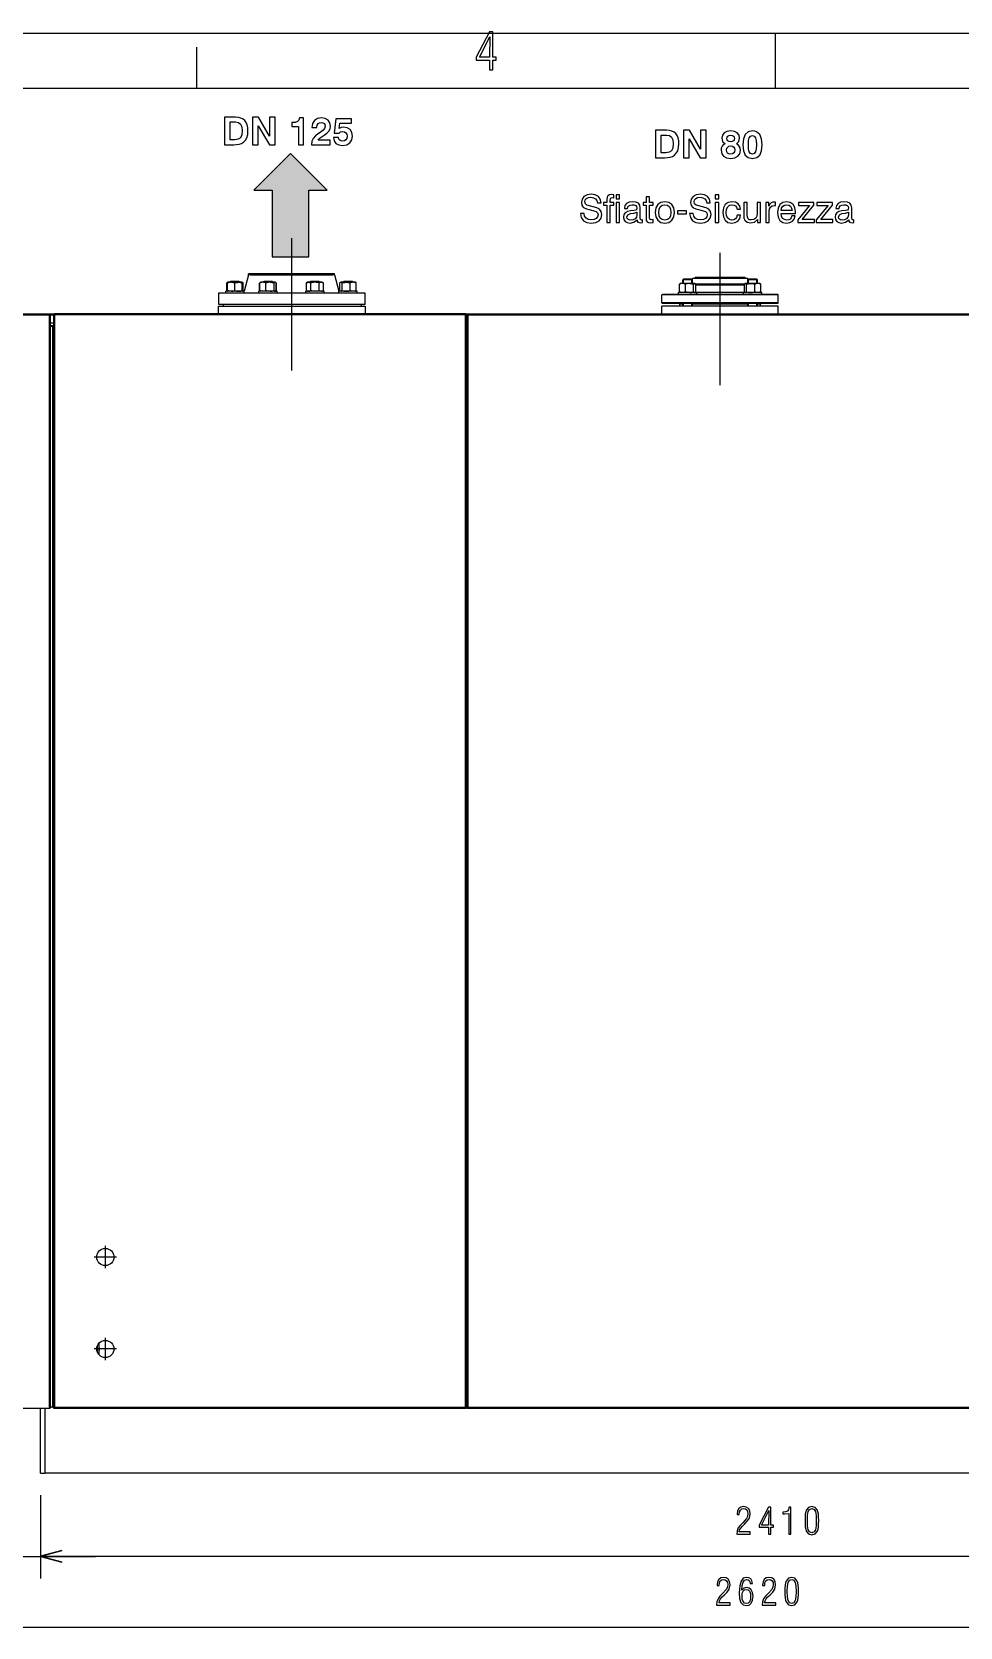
# Model space of a CAD drawing. Extents: x 0 to 420, y 0 to 297.
# Drawn here: x 142.5 to 226.7, y 152.5 to 297.1 of the extents above; entities that cross this region are included whole.
import ezdxf

# ---------------------------------------------------------------- set-up
doc = ezdxf.new("R2010")
doc.units = 0
doc.linetypes.add('DASHDOT', pattern=[18.5, 12, -3, 0.5, -3])
doc.layers.get('0').update_dxf_attribs({"linetype": 'CONTINUOUS'})

msp = doc.modelspace()

# ---------------------------------------------------------------- linework, layer by layer
at = {"color": 7}
for p, q in [((0, 297), (420, 297)), ((210, 292), (210, 297)), ((157.5, 292), (157.5, 295.75)), ((415, 292), (5, 292)), ((166.000824, 286.088745), (162.672043, 282.759949)), ((169.32959, 282.759949), (166.000824, 286.088745)), ((162.672043, 282.759949), (164.336426, 282.759979)), ((164.336426, 282.759979), (164.336426, 276.726013)), ((167.665192, 282.759979), (169.32959, 282.759949)), ((167.665192, 276.726013), (167.665192, 282.759979)), ((164.336426, 276.726013), (167.665192, 276.726013)), ((162.195511, 275.097504), (161.785065, 273.597504)), ((167.948837, 275.180817), (162.195511, 275.180817)), ((162.195511, 275.097504), (162.195511, 275.180817)), ((167.948837, 275.097504), (162.195511, 275.097504)), ((167.88092, 275.072784), (162.337158, 275.072784)), ((169.831665, 275.072784), (167.88092, 275.072784)), ((169.973297, 275.180817), (167.948837, 275.180817)), ((169.973297, 275.097504), (167.948837, 275.097504)), ((169.973297, 275.097504), (169.973297, 275.180817)), ((169.973297, 275.097504), (170.383728, 273.597504)), ((172.781036, 273.43457), (159.447708, 273.43457)), ((159.447708, 273.43457), (159.447708, 272.42804)), ((160.951736, 273.597504), (160.118408, 273.597504)), ((160.118408, 273.430817), (160.118408, 273.597504)), ((160.951736, 273.430817), (160.118408, 273.430817)), ((160.20816, 273.65799), (160.20816, 274.359222)), ((160.286743, 274.419708), (160.261536, 274.405151)), ((160.285065, 273.59845), (160.261536, 273.612061)), ((160.286743, 274.419708), (160.285065, 274.418762)), ((160.285065, 274.359222), (160.285065, 274.418762)), ((160.285065, 273.65799), (160.285065, 274.359222)), ((160.285065, 273.59845), (160.285065, 273.65799)), ((160.286743, 273.597504), (160.285065, 273.59845)), ((160.632919, 274.419708), (160.286743, 274.419708)), ((160.632919, 273.597504), (160.286743, 273.597504)), ((160.562851, 274.486389), (160.507294, 274.430817)), ((160.507294, 274.430817), (160.562851, 274.486389)), ((160.507294, 274.419708), (160.507294, 274.430817)), ((161.396179, 274.430817), (160.507294, 274.430817)), ((161.340637, 274.486389), (160.562851, 274.486389)), ((160.567444, 274.419708), (160.567444, 274.430817)), ((161.616745, 274.419708), (160.632919, 274.419708)), ((161.616745, 273.597504), (160.632919, 273.597504)), ((160.951736, 273.65799), (160.951736, 274.359222)), ((161.785065, 273.597504), (160.951736, 273.597504)), ((161.336044, 274.419708), (161.336044, 274.430817)), ((161.340637, 274.486389), (161.396179, 274.430817)), ((161.396179, 274.430817), (161.340637, 274.486389)), ((161.396179, 274.419708), (161.396179, 274.430817)), ((161.396179, 274.419708), (161.396179, 274.430817)), ((161.616745, 274.419708), (161.641953, 274.405151)), ((161.616745, 274.419708), (161.618408, 274.418762)), ((161.616745, 273.597504), (161.618408, 273.59845)), ((161.618408, 274.359222), (161.618408, 274.418762)), ((161.618408, 273.65799), (161.618408, 274.359222)), ((161.618408, 273.59845), (161.618408, 273.65799)), ((161.618408, 273.59845), (161.641953, 273.612061)), ((161.695313, 273.65799), (161.695313, 274.359222)), ((161.785065, 273.430817), (161.785065, 273.597504)), ((161.785065, 273.430817), (161.785065, 273.597504)), ((164.547638, 273.597504), (163.125061, 273.597504)), ((163.125061, 273.430817), (163.125061, 273.597504)), ((163.188583, 273.65799), (163.188583, 274.347504)), ((163.268188, 273.61203), (163.188583, 273.65799)), ((163.214813, 273.65799), (163.214813, 274.359222)), ((163.293381, 274.419708), (163.268188, 274.405182)), ((163.293381, 273.597504), (163.268188, 273.61203)), ((164.145599, 274.419708), (163.293381, 274.419708)), ((164.145599, 273.597504), (163.293381, 273.597504)), ((163.569489, 274.486389), (163.513947, 274.430817)), ((163.644104, 274.430817), (163.513947, 274.430817)), ((163.513947, 274.419708), (163.513947, 274.430817)), ((163.683395, 274.486389), (163.569489, 274.486389)), ((163.574081, 274.419708), (163.574081, 274.430817)), ((164.402832, 274.430817), (163.644104, 274.430817)), ((164.347275, 274.486389), (163.683395, 274.486389)), ((163.759155, 273.65799), (163.759155, 274.359222)), ((164.623383, 274.419708), (164.145599, 274.419708)), ((164.623383, 273.597504), (164.145599, 273.597504)), ((164.342682, 274.419708), (164.342682, 274.430817)), ((164.347275, 274.486389), (164.402832, 274.430817)), ((164.402832, 274.419708), (164.402832, 274.430817)), ((164.502716, 273.65799), (164.502716, 274.359222)), ((164.791718, 273.597504), (164.547638, 273.597504)), ((164.623383, 274.419708), (164.64856, 274.405182)), ((164.623383, 273.597504), (164.64856, 273.61203)), ((164.648834, 273.612183), (164.72818, 273.65799)), ((164.701965, 273.65799), (164.701965, 274.359222)), ((164.72818, 273.65799), (164.72818, 274.347504)), ((164.791718, 273.430817), (164.791718, 273.597504)), ((164.791718, 273.430817), (164.791718, 273.597504)), ((167.377075, 273.430817), (167.377075, 273.597504)), ((169.043762, 273.597504), (167.377075, 273.597504)), ((167.54541, 274.419708), (167.440613, 274.359222)), ((167.440613, 273.65799), (167.440613, 274.359222)), ((167.54541, 273.597504), (167.440613, 273.65799)), ((168.794006, 274.419708), (167.54541, 274.419708)), ((167.821533, 274.486389), (167.765976, 274.430817)), ((168.210419, 274.430817), (167.765976, 274.430817)), ((167.765976, 274.419708), (167.765976, 274.430817)), ((168.210419, 274.486389), (167.821533, 274.486389)), ((167.825516, 273.65799), (167.825516, 274.359222)), ((167.826111, 274.419708), (167.826111, 274.430817)), ((168.599304, 274.486389), (168.210419, 274.486389)), ((168.654861, 274.430817), (168.210419, 274.430817)), ((168.594727, 274.419708), (168.594727, 274.430817)), ((168.595322, 273.65799), (168.595322, 274.359222)), ((168.599304, 274.486389), (168.654861, 274.430817)), ((168.654861, 274.419708), (168.654861, 274.430817)), ((168.875427, 274.419708), (168.794006, 274.419708)), ((168.875427, 274.419708), (168.980225, 274.359222)), ((168.875427, 273.597504), (168.980225, 273.65799)), ((168.980225, 273.65799), (168.980225, 274.359222)), ((169.043762, 273.430817), (169.043762, 273.597504)), ((169.043762, 273.430817), (169.043762, 273.597504)), ((170.627808, 273.597504), (170.383728, 273.597504)), ((170.383728, 273.430817), (170.383728, 273.597504)), ((170.473495, 273.65799), (170.473495, 274.359222)), ((170.552063, 274.419708), (170.526855, 274.405151)), ((170.552063, 273.597504), (170.526855, 273.612061)), ((170.552063, 274.419708), (170.5504, 274.418762)), ((170.578964, 274.419708), (170.552063, 274.419708)), ((170.578964, 273.597504), (170.552063, 273.597504)), ((171.88208, 274.419708), (170.578964, 274.419708)), ((171.88208, 273.597504), (170.578964, 273.597504)), ((172.0504, 273.597504), (170.627808, 273.597504)), ((170.672729, 273.65799), (170.672729, 274.359222)), ((170.772614, 274.430817), (170.828186, 274.486389)), ((170.828186, 274.486389), (170.772614, 274.430817)), ((171.531342, 274.430817), (170.772614, 274.430817)), ((170.772614, 274.419708), (170.772614, 274.430817)), ((171.49205, 274.486389), (170.828186, 274.486389)), ((170.832764, 274.419708), (170.832764, 274.430817)), ((171.416306, 273.65799), (171.416306, 274.359222)), ((171.605957, 274.486389), (171.49205, 274.486389)), ((171.661499, 274.430817), (171.531342, 274.430817)), ((171.601379, 274.419708), (171.601379, 274.430817)), ((171.661499, 274.430817), (171.605957, 274.486389)), ((171.605957, 274.486389), (171.661499, 274.430817)), ((171.661499, 274.419708), (171.661499, 274.430817)), ((171.661499, 274.419708), (171.661499, 274.430817)), ((171.88208, 274.419708), (171.907288, 274.405151)), ((171.88208, 274.419708), (171.883728, 274.418762)), ((171.88208, 273.597504), (171.907288, 273.612061)), ((171.960632, 273.65799), (171.960632, 274.359222)), ((172.0504, 273.430817), (172.0504, 273.597504)), ((172.0504, 273.430817), (172.0504, 273.597504)), ((172.781036, 272.42804), (172.781036, 273.43457)), ((202.616272, 273.486389), (201.19368, 273.486389)), ((201.19368, 273.319733), (201.19368, 273.486389)), ((201.283447, 273.546875), (201.283447, 274.248108)), ((201.362015, 274.308594), (201.336792, 274.294067)), ((201.336792, 274.294067), (201.338882, 274.295227)), ((201.362015, 274.308594), (201.336823, 274.294067)), ((201.362015, 273.486389), (201.336823, 273.500916)), ((202.214233, 274.308594), (201.362015, 274.308594)), ((202.214233, 273.486389), (201.362015, 273.486389)), ((201.582565, 274.653046), (201.638123, 274.708618)), ((201.638123, 274.708618), (201.582565, 274.653046)), ((202.027008, 274.653046), (201.582565, 274.653046)), ((201.582565, 274.308594), (201.582565, 274.653046)), ((202.027008, 274.708618), (201.638123, 274.708618)), ((201.6427, 274.308594), (201.6427, 274.653046)), ((201.827774, 273.546875), (201.827774, 274.248108)), ((202.415909, 274.708618), (202.027008, 274.708618)), ((202.471466, 274.653046), (202.027008, 274.653046)), ((202.692017, 274.308594), (202.214233, 274.308594)), ((202.692017, 273.486389), (202.214233, 273.486389)), ((202.411316, 274.308594), (202.411316, 274.653046)), ((202.471466, 274.653046), (202.415909, 274.708618)), ((202.415909, 274.708618), (202.471466, 274.653046)), ((202.471466, 274.308594), (202.471466, 274.653046)), ((202.471466, 274.308594), (202.471466, 274.653046)), ((206.17186, 274.76416), (202.473297, 274.76416)), ((202.473297, 274.308594), (202.473297, 274.76416)), ((202.571335, 273.546875), (202.571335, 274.248108)), ((202.860352, 273.486389), (202.616272, 273.486389)), ((202.692017, 274.308594), (202.717194, 274.294067)), ((202.692017, 273.486389), (202.717194, 273.500916)), ((206.065308, 274.847504), (202.695511, 274.847504)), ((202.695511, 274.76416), (202.695511, 274.847504)), ((206.065308, 274.76416), (202.695511, 274.76416)), ((206.295074, 273.502502), (202.719772, 273.502502)), ((206.17186, 274.257599), (202.761749, 274.257599)), ((202.770584, 273.546875), (202.770584, 274.248108)), ((206.179886, 274.162567), (202.770584, 274.162567)), ((202.860352, 273.319733), (202.860352, 273.486389)), ((207.251068, 274.847504), (206.065308, 274.847504)), ((207.251068, 274.76416), (206.065308, 274.76416)), ((207.473297, 274.76416), (206.17186, 274.76416)), ((207.184845, 274.257599), (206.17186, 274.257599)), ((207.175995, 274.162567), (206.179886, 274.162567)), ((207.226685, 273.502502), (206.295074, 273.502502)), ((207.330307, 273.486389), (207.086243, 273.486389)), ((207.086243, 273.319733), (207.086243, 273.486389)), ((207.175995, 273.546875), (207.175995, 274.248108)), ((207.193802, 274.76416), (207.194016, 274.76416)), ((207.254562, 274.308594), (207.229355, 274.294067)), ((207.254562, 273.486389), (207.229355, 273.500946)), ((207.251068, 274.76416), (207.251068, 274.847504)), ((207.281464, 274.308594), (207.254562, 274.308594)), ((207.281464, 273.486389), (207.254562, 273.486389)), ((208.584579, 274.308594), (207.281464, 274.308594)), ((208.584579, 273.486389), (207.281464, 273.486389)), ((208.752899, 273.486389), (207.330307, 273.486389)), ((207.375244, 273.546875), (207.375244, 274.248108)), ((207.473297, 274.308594), (207.473297, 274.76416)), ((207.530685, 274.708618), (207.475128, 274.653046)), ((207.475128, 274.653046), (207.530685, 274.708618)), ((207.475128, 274.308594), (207.475128, 274.653046)), ((208.364014, 274.653046), (207.475128, 274.653046)), ((208.308456, 274.708618), (207.530685, 274.708618)), ((207.535263, 274.308594), (207.535263, 274.653046)), ((208.118805, 273.546875), (208.118805, 274.248108)), ((208.303879, 274.308594), (208.303879, 274.653046)), ((208.308456, 274.708618), (208.364014, 274.653046)), ((208.364014, 274.653046), (208.308456, 274.708618)), ((208.364014, 274.308594), (208.364014, 274.653046)), ((208.364014, 274.308594), (208.364014, 274.653046)), ((208.584579, 274.308594), (208.609756, 274.294067)), ((208.584579, 274.308594), (208.609787, 274.294067)), ((208.584579, 273.486389), (208.609787, 273.500946)), ((208.604477, 274.296967), (208.609756, 274.294067)), ((208.663147, 273.546875), (208.663147, 274.248108)), ((208.752899, 273.319733), (208.752899, 273.486389)), ((208.752899, 273.319733), (208.752899, 273.486389)), ((159.417725, 272.26416), (159.417725, 271.541931)), ((159.447708, 272.42804), (172.781036, 272.42804)), ((159.447708, 272.26416), (172.781036, 272.26416)), ((159.891998, 272.42804), (159.891998, 272.26416)), ((172.416199, 272.42804), (172.416199, 272.26416)), ((172.781036, 272.26416), (172.781036, 271.541931)), ((199.751068, 273.319733), (199.695511, 273.26416)), ((207.503586, 273.26416), (199.695511, 273.26416)), ((199.695511, 272.541931), (199.695511, 273.26416)), ((207.503586, 272.541931), (199.695511, 272.541931)), ((199.751068, 272.486389), (199.695511, 272.541931)), ((210.251068, 272.26416), (199.695511, 272.26416)), ((199.695511, 271.541931), (199.695511, 272.26416)), ((207.476959, 273.319733), (199.751068, 273.319733)), ((207.476959, 272.486389), (199.751068, 272.486389)), ((202.616272, 273.319733), (201.19368, 273.319733)), ((201.306625, 272.26416), (201.306625, 272.430817)), ((201.582565, 272.430817), (201.306625, 272.430817)), ((201.582565, 272.430817), (201.306625, 272.430817)), ((201.582565, 272.26416), (201.306625, 272.26416)), ((201.582565, 272.26416), (201.582565, 272.486389)), ((201.6427, 272.26416), (201.6427, 272.486389)), ((202.411316, 272.26416), (202.411316, 272.486389)), ((202.471466, 272.26416), (202.471466, 272.486389)), ((207.475128, 272.430817), (202.471466, 272.430817)), ((206.731186, 272.430817), (202.471466, 272.430817)), ((207.475128, 272.26416), (202.471466, 272.26416)), ((202.860352, 273.319733), (202.616272, 273.319733)), ((207.475128, 272.430817), (206.731186, 272.430817)), ((207.330307, 273.319733), (207.086243, 273.319733)), ((208.752899, 273.319733), (207.330307, 273.319733)), ((207.475128, 272.26416), (207.475128, 272.486389)), ((210.195511, 273.319733), (207.476959, 273.319733)), ((210.195511, 272.486389), (207.476959, 272.486389)), ((210.251068, 273.26416), (207.503586, 273.26416)), ((210.251068, 272.541931), (207.503586, 272.541931)), ((207.535263, 272.26416), (207.535263, 272.486389)), ((208.303879, 272.26416), (208.303879, 272.486389)), ((208.364014, 272.26416), (208.364014, 272.486389)), ((208.639954, 272.430817), (208.364014, 272.430817)), ((208.639954, 272.430817), (208.364014, 272.430817)), ((208.639954, 272.26416), (208.364014, 272.26416)), ((208.639954, 272.26416), (208.639954, 272.430817)), ((210.195511, 273.319733), (210.251068, 273.26416)), ((210.195511, 272.486389), (210.251068, 272.541931)), ((210.251068, 272.541931), (210.251068, 273.26416)), ((210.251068, 271.541931), (210.251068, 272.26416)), ((135.751068, 271.541931), (144.117737, 271.541931)), ((135.795517, 271.453064), (144.117737, 271.453064)), ((144.117737, 271.541931), (144.573303, 271.541931)), ((144.117737, 271.453064), (144.117737, 271.541931)), ((144.16217, 271.453064), (144.117737, 271.453064)), ((144.117737, 172.397491), (144.117737, 271.453064)), ((144.16217, 271.453064), (144.153763, 271.479065)), ((144.16217, 271.449341), (144.16217, 271.453064)), ((144.16217, 271.453064), (144.206619, 271.453064)), ((144.206619, 271.453064), (144.484406, 271.453064)), ((144.206619, 270.76416), (144.206619, 271.453064)), ((144.206619, 172.353058), (144.206619, 271.441956)), ((144.206619, 270.753052), (144.484406, 270.753052)), ((144.306625, 270.708618), (144.306625, 270.753052)), ((144.484406, 270.708618), (144.306625, 270.708618)), ((144.484406, 271.453064), (144.573303, 271.453064)), ((144.484406, 271.453064), (144.484406, 172.397491)), ((144.528839, 271.453064), (144.484406, 271.453064)), ((144.528839, 271.453064), (144.537262, 271.479095)), ((144.573303, 271.453064), (144.528839, 271.453064)), ((144.572998, 271.541931), (144.573303, 271.541931)), ((181.884399, 271.541931), (144.573303, 271.541931)), ((144.573303, 271.453064), (144.573303, 271.541931)), ((144.573303, 271.453064), (144.573303, 172.397491)), ((181.884399, 271.453064), (144.573303, 271.453064)), ((144.773285, 271.541931), (144.77359, 271.541931)), ((144.773285, 271.541931), (144.773926, 271.541931)), ((153.56218, 271.541931), (153.562836, 271.541931)), ((153.794266, 271.541931), (153.795517, 271.541931)), ((153.7948, 271.541931), (153.795517, 271.541931)), ((153.7948, 271.541931), (153.795517, 271.541931)), ((153.794861, 271.541931), (153.795517, 271.541931)), ((153.79541, 271.541931), (153.795517, 271.541931)), ((181.884399, 271.541931), (182.117737, 271.541931)), ((181.884399, 271.453064), (181.884399, 271.541931)), ((181.884399, 271.453064), (181.973297, 271.453064)), ((181.884399, 172.397491), (181.884399, 271.453064)), ((181.928833, 271.453064), (181.884399, 271.453064)), ((181.928833, 271.453064), (181.920471, 271.479004)), ((181.928833, 271.453064), (181.973297, 271.453064)), ((181.973297, 271.453064), (182.028839, 271.453064)), ((181.973297, 172.397491), (181.973297, 271.453064)), ((181.973297, 270.519714), (181.973297, 271.453064)), ((182.028839, 172.308609), (182.028839, 271.453064)), ((182.053894, 271.498383), (182.085815, 271.498383)), ((182.117432, 271.541931), (182.117737, 271.541931)), ((182.117737, 271.541931), (229.162186, 271.541931)), ((182.117737, 271.453064), (182.117737, 271.541931)), ((182.117737, 172.397491), (182.117737, 271.453064)), ((182.117737, 271.453064), (229.162186, 271.453064)), ((144.439941, 270.475281), (144.206619, 270.475281)), ((144.206619, 270.430817), (144.439941, 270.430817)), ((144.439941, 270.430817), (144.206619, 270.430817)), ((144.439941, 270.430817), (144.439941, 270.475281)), ((144.439941, 172.397491), (144.439941, 270.430817)), ((182.028839, 270.430817), (181.973297, 270.430817)), ((182.028839, 270.208618), (181.973297, 270.208618)), ((181.973297, 264.541931), (182.028839, 264.541931)), ((181.973297, 264.319733), (182.028839, 264.319733)), ((181.973282, 260.184998), (182.028839, 260.184998)), ((181.973282, 259.629425), (182.028839, 259.629425)), ((181.973267, 223.239258), (182.028839, 223.239258)), ((181.973267, 223.180832), (182.028839, 223.180832)), ((181.973267, 222.736389), (182.028839, 222.736389)), ((181.973267, 222.690659), (182.028839, 222.690659)), ((181.973267, 222.690659), (182.028809, 222.690659)), ((182.028839, 201.025238), (181.973282, 201.026031)), ((148.473297, 177.385834), (148.473297, 177.980255)), ((148.473297, 177.38562), (148.473297, 177.980255)), ((148.639954, 177.794006), (148.639954, 178.230774)), ((148.417725, 177.609985), (148.417725, 177.755798)), ((148.639954, 177.135178), (148.639954, 177.794006)), ((181.973267, 174.76416), (182.028824, 174.76416)), ((135.751068, 172.308609), (144.16217, 172.308609)), ((143.306625, 166.430832), (143.306625, 172.308594)), ((143.751068, 166.430832), (143.751068, 172.308594)), ((143.751068, 166.430832), (143.751068, 172.308594)), ((144.16217, 172.353058), (144.206619, 172.353058)), ((144.16217, 172.353058), (144.16217, 172.308609)), ((144.439941, 172.397491), (144.206619, 172.397491)), ((144.439941, 172.397491), (144.484406, 172.397491)), ((144.484406, 172.397491), (144.573303, 172.397491)), ((144.484406, 172.353058), (144.484406, 172.397491)), ((144.484406, 172.353058), (144.484406, 172.308609)), ((144.484406, 172.308609), (181.973297, 172.308609)), ((144.573303, 172.397491), (181.884399, 172.397491)), ((181.884399, 172.397491), (181.973297, 172.397491)), ((182.028839, 173.097504), (181.973297, 173.097504)), ((181.973297, 172.353058), (181.973297, 172.397491)), ((181.973297, 172.353058), (181.973297, 172.308609)), ((182.028839, 172.308609), (182.073303, 172.308609)), ((182.073303, 172.308609), (229.206619, 172.308609)), ((182.117737, 172.397491), (229.162186, 172.397491)), ((143.306625, 166.430832), (143.751068, 166.430832)), ((277.084412, 166.430832), (143.751068, 166.430832))]:
    msp.add_line(p, q, dxfattribs=at)
at = {"color": 7, "linetype": 'DASHDOT'}
for p, q in [((166.084412, 278.424957), (166.084412, 265.381134)), ((204.973297, 265.074524), (204.973297, 278.731567)), ((149.192093, 187.02742), (149.192093, 185.005188)), ((150.203217, 186.016312), (148.180984, 186.016312)), ((149.192093, 178.694092), (149.192093, 176.67186)), ((150.203217, 177.682983), (148.180984, 177.682983))]:
    msp.add_line(p, q, dxfattribs=at)
at = {"color": 34}
for p, q in [((143.306625, 164.430832), (143.306625, 156.883545)), ((143.306625, 164.430832), (143.306625, 156.869537)), ((130.706619, 158.869537), (148.306625, 158.869537)), ((143.306625, 158.883545), (277.084412, 158.883545)), ((135.706619, 152.456299), (281.028839, 152.456299))]:
    msp.add_line(p, q, dxfattribs=at)
at = {"color": 7}
for points in [[(184.038925, 293.675842), (184.3396, 293.675842), (184.3396, 294.573151), (184.654358, 294.573151), (184.654358, 294.826843), (184.3396, 294.826843), (184.3396, 297.124176), (184.038925, 297.124176), (182.845627, 294.826843), (182.845627, 294.573151), (184.038925, 294.573151)], [(183.141602, 294.826843), (184.071808, 296.673157), (184.038925, 294.826843)], [(160.017258, 286.894104), (160.858704, 286.894104), (161.335052, 286.932343), (161.540192, 286.998413), (161.73143, 287.116638), (161.90181, 287.297455), (162.030457, 287.530396), (162.110443, 287.812042), (162.138245, 288.142365), (162.117386, 288.437927), (162.065231, 288.691742), (161.978302, 288.907318), (161.853134, 289.084656), (161.693192, 289.220245), (161.498474, 289.314117), (161.265518, 289.37323), (160.997772, 289.394104), (160.017258, 289.394104)], [(162.545074, 286.894104), (163.052719, 286.894104), (163.052719, 288.611755), (164.074966, 286.894104), (164.606964, 286.894104), (164.606964, 289.394104), (164.099304, 289.394104), (164.099304, 287.676453), (163.084015, 289.394104), (162.545074, 289.394104)], [(160.521423, 287.34613), (160.521423, 288.955994), (160.997772, 288.955994), (161.272461, 288.903839), (161.463699, 288.757813), (161.574966, 288.503967), (161.61322, 288.142365), (161.571487, 287.777283), (161.449799, 287.530396), (161.241165, 287.387848), (160.935196, 287.34613)], [(166.707092, 286.894104), (167.186935, 286.894104), (167.186935, 289.324554), (166.797501, 289.324554), (166.738388, 289.122894), (166.620178, 288.990753), (166.42894, 288.917755), (166.164673, 288.896881), (166.126434, 288.896881), (166.126434, 288.556122), (166.707092, 288.556122)], [(167.903198, 286.894104), (169.606964, 286.894104), (169.606964, 287.307861), (168.50473, 287.307861), (168.570801, 287.408722), (168.69249, 287.506073), (169.061066, 287.749451), (169.304459, 287.930267), (169.481781, 288.111084), (169.593048, 288.319702), (169.631302, 288.576996), (169.572189, 288.879486), (169.408768, 289.115936), (169.14798, 289.268921), (168.807236, 289.324554), (168.438675, 289.265442), (168.167465, 289.098541), (168.000565, 288.823853), (167.944931, 288.455292), (168.393463, 288.455292), (168.393463, 288.476166), (168.417801, 288.66391), (168.494308, 288.803009), (168.612518, 288.886444), (168.77594, 288.917755), (168.925461, 288.889923), (169.040192, 288.820404), (169.109741, 288.712616), (169.137558, 288.570038), (169.088882, 288.36142), (168.963699, 288.204956), (168.768982, 288.062408), (168.525589, 287.905914), (168.250916, 287.693817), (168.059677, 287.471283), (167.941452, 287.21051)], [(169.881653, 287.547791), (169.947708, 287.2453), (170.118088, 287.015808), (170.375381, 286.876709), (170.71962, 286.824554), (171.09166, 286.887146), (171.380249, 287.057526), (171.561066, 287.328735), (171.627121, 287.68338), (171.568008, 288.006775), (171.404587, 288.26059), (171.147293, 288.424011), (170.816971, 288.483124), (170.580536, 288.448334), (170.403198, 288.357941), (170.46579, 288.844727), (171.519333, 288.844727), (171.519333, 289.255035), (170.121567, 289.255035), (169.965088, 287.951141), (170.403198, 287.926788), (170.535324, 288.051971), (170.723083, 288.093689), (170.889984, 288.062408), (171.018646, 287.975464), (171.098618, 287.836395), (171.126434, 287.659058), (171.098618, 287.464355), (171.018646, 287.325256), (170.889984, 287.241821), (170.71962, 287.213989), (170.573578, 287.234863), (170.46579, 287.300934), (170.389297, 287.405243), (170.358002, 287.547791)], [(199.1147, 285.712128), (199.956146, 285.712128), (200.432495, 285.750366), (200.637634, 285.816437), (200.828873, 285.934662), (200.999252, 286.115479), (201.127899, 286.348419), (201.207886, 286.630066), (201.235687, 286.960388), (201.214828, 287.255951), (201.162674, 287.509766), (201.075745, 287.725342), (200.950577, 287.902679), (200.790634, 288.038269), (200.595917, 288.132141), (200.362961, 288.191254), (200.095215, 288.212128), (199.1147, 288.212128)], [(201.642517, 285.712128), (202.150162, 285.712128), (202.150162, 287.429779), (203.172409, 285.712128), (203.704407, 285.712128), (203.704407, 288.212128), (203.196747, 288.212128), (203.196747, 286.494476), (202.181458, 288.212128), (201.642517, 288.212128)], [(205.418594, 286.98822), (205.255173, 286.880432), (205.143906, 286.75177), (205.081314, 286.591827), (205.060455, 286.400574), (205.116089, 286.080688), (205.286453, 285.844269), (205.561142, 285.694733), (205.933197, 285.642578), (206.301758, 285.698212), (206.576447, 285.844269), (206.746826, 286.080688), (206.809402, 286.400574), (206.785065, 286.598785), (206.71553, 286.762207), (206.604263, 286.890839), (206.451279, 286.98822), (206.670319, 287.186401), (206.743347, 287.478455), (206.687714, 287.756622), (206.527771, 287.965271), (206.273941, 288.097382), (205.933197, 288.146057), (205.592438, 288.097382), (205.338608, 287.965271), (205.182144, 287.753143), (205.12999, 287.478455), (205.19606, 287.186401)], [(207.028458, 286.894318), (207.080612, 286.34494), (207.244034, 285.955536), (207.518723, 285.722565), (207.904678, 285.646057), (208.290634, 285.722565), (208.565323, 285.955536), (208.728745, 286.341461), (208.784378, 286.890839), (208.728745, 287.436737), (208.561844, 287.829651), (208.287155, 288.062622), (208.109833, 288.121735), (207.904678, 288.142578), (207.518723, 288.062622), (207.244034, 287.829651), (207.080612, 287.440216)], [(199.618866, 286.164154), (199.618866, 287.774017), (200.095215, 287.774017), (200.369904, 287.721863), (200.561142, 287.575836), (200.672409, 287.321991), (200.710663, 286.960388), (200.66893, 286.595306), (200.547241, 286.348419), (200.338608, 286.205872), (200.032639, 286.164154)], [(205.554199, 286.417969), (205.578537, 286.567474), (205.658508, 286.685699), (205.776718, 286.762207), (205.936661, 286.790009), (206.089661, 286.762207), (206.211349, 286.685699), (206.287857, 286.567474), (206.315674, 286.417969), (206.287857, 286.261505), (206.214828, 286.14328), (206.09314, 286.070251), (205.936661, 286.045929), (205.773254, 286.070251), (205.65155, 286.139801), (205.578537, 286.258026)], [(205.592438, 287.46109), (205.613297, 287.579315), (205.682846, 287.669708), (205.787155, 287.728821), (205.933197, 287.753143), (206.075745, 287.7323), (206.183533, 287.673187), (206.253082, 287.579315), (206.27742, 287.46109), (206.253082, 287.335907), (206.187012, 287.245514), (206.079224, 287.186401), (205.933197, 287.169006), (205.783676, 287.186401), (205.679367, 287.245514), (205.613297, 287.335907)], [(207.532639, 286.894318), (207.550018, 287.266357), (207.616089, 287.527161), (207.73082, 287.683624), (207.904678, 287.735779), (208.075058, 287.683624), (208.189804, 287.527161), (208.255859, 287.262878), (208.280197, 286.894318), (208.255859, 286.518799), (208.189804, 286.258026), (208.075058, 286.098083), (207.904678, 286.049408), (207.73082, 286.098083), (207.616089, 286.258026), (207.550018, 286.518799)], [(192.302765, 280.665466), (192.379272, 280.28299), (192.573975, 280.004822), (192.87648, 279.834442), (193.283295, 279.77533), (193.683167, 279.834442), (193.985657, 279.990906), (194.176895, 280.237793), (194.242966, 280.564636), (194.187332, 280.835846), (194.037827, 281.040985), (193.787476, 281.169647), (193.464111, 281.26004), (193.123352, 281.339996), (192.886917, 281.419983), (192.747833, 281.534729), (192.706116, 281.725952), (192.740875, 281.885895), (192.852142, 282.014557), (193.022522, 282.094543), (193.255478, 282.125824), (193.491928, 282.091064), (193.672729, 281.990204), (193.790955, 281.826782), (193.846588, 281.607727), (194.169952, 281.607727), (194.103882, 281.941528), (193.926559, 282.191895), (193.648392, 282.351837), (193.276352, 282.407471), (192.904297, 282.351837), (192.622665, 282.198853), (192.441849, 281.965881), (192.382736, 281.66684), (192.434906, 281.392151), (192.59137, 281.204407), (192.855621, 281.075745), (193.220718, 280.974915), (193.516266, 280.898438), (193.731842, 280.82193), (193.860489, 280.707184), (193.905685, 280.526367), (193.860489, 280.338623), (193.7388, 280.192596), (193.544083, 280.102173), (193.279816, 280.070892), (193.012085, 280.109131), (192.810425, 280.230835), (192.678299, 280.4151), (192.629608, 280.665466)], [(194.694977, 279.8414), (195.00444, 279.8414), (195.00444, 281.416504), (195.331284, 281.416504), (195.331284, 281.659912), (195.00444, 281.659912), (195.00444, 281.812897), (195.039215, 282.028473), (195.094849, 282.080627), (195.195679, 282.097992), (195.331284, 282.080627), (195.331284, 282.355316), (195.10527, 282.379639), (194.924469, 282.348358), (194.795822, 282.264893), (194.719315, 282.122345), (194.694977, 281.927643), (194.694977, 281.659912), (194.39595, 281.659912), (194.39595, 281.416504), (194.694977, 281.416504)], [(195.54686, 281.993683), (195.852844, 281.993683), (195.852844, 282.3414), (195.54686, 282.3414)], [(198.564941, 280.300385), (198.564941, 281.416504), (198.891785, 281.416504), (198.891785, 281.659912), (198.564941, 281.659912), (198.564941, 282.167542), (198.258957, 282.167542), (198.258957, 281.659912), (197.987747, 281.659912), (197.987747, 281.416504), (198.258957, 281.416504), (198.258957, 280.196045), (198.276352, 280.018738), (198.342407, 279.900513), (198.464111, 279.837921), (198.648392, 279.817047), (198.891785, 279.844879), (198.891785, 280.105652), (198.728363, 280.095215), (198.592758, 280.140411)], [(202.208893, 280.665466), (202.285385, 280.28299), (202.480103, 280.004822), (202.782608, 279.834442), (203.189423, 279.77533), (203.589279, 279.834442), (203.891785, 279.990906), (204.083023, 280.237793), (204.149078, 280.564636), (204.093445, 280.835846), (203.943939, 281.040985), (203.693588, 281.169647), (203.370224, 281.26004), (203.02948, 281.339996), (202.79303, 281.419983), (202.653946, 281.534729), (202.612228, 281.725952), (202.647003, 281.885895), (202.75827, 282.014557), (202.928635, 282.094543), (203.161606, 282.125824), (203.398041, 282.091064), (203.578842, 281.990204), (203.697067, 281.826782), (203.752701, 281.607727), (204.076065, 281.607727), (204.01001, 281.941528), (203.832672, 282.191895), (203.554504, 282.351837), (203.182465, 282.407471), (202.810425, 282.351837), (202.528778, 282.198853), (202.347977, 281.965881), (202.288864, 281.66684), (202.341019, 281.392151), (202.497482, 281.204407), (202.761734, 281.075745), (203.126831, 280.974915), (203.422379, 280.898438), (203.637955, 280.82193), (203.766602, 280.707184), (203.811813, 280.526367), (203.766602, 280.338623), (203.644913, 280.192596), (203.450195, 280.102173), (203.185944, 280.070892), (202.918213, 280.109131), (202.716537, 280.230835), (202.584412, 280.4151), (202.535736, 280.665466)], [(204.535034, 281.993683), (204.841019, 281.993683), (204.841019, 282.3414), (204.535034, 282.3414)], [(195.54686, 279.8414), (195.852844, 279.8414), (195.852844, 281.659912), (195.54686, 281.659912)], [(197.441849, 280.084808), (197.441849, 280.074371), (197.459244, 279.956146), (197.514877, 279.872681), (197.747833, 279.806641), (197.925156, 279.834442), (197.925156, 280.070892), (197.845184, 280.060455), (197.744354, 280.105652), (197.726974, 280.244751), (197.726974, 281.155731), (197.681763, 281.406067), (197.553116, 281.579926), (197.330582, 281.684235), (197.017654, 281.718994), (196.71167, 281.677277), (196.482193, 281.555573), (196.33963, 281.367828), (196.290955, 281.12442), (196.290955, 281.110535), (196.579544, 281.110535), (196.603882, 281.253082), (196.683853, 281.36087), (196.819458, 281.423462), (197.007217, 281.447784), (197.184555, 281.426941), (197.313202, 281.374786), (197.389694, 281.287842), (197.417511, 281.169647), (197.40361, 281.037506), (197.330582, 280.971436), (197.146301, 280.936676), (196.829895, 280.901886), (196.555206, 280.835846), (196.360489, 280.7211), (196.245743, 280.55072), (196.207504, 280.331665), (196.245743, 280.102173), (196.360489, 279.931793), (196.544769, 279.824005), (196.798599, 279.785767), (197.139343, 279.858795)], [(197.414032, 280.766296), (197.414032, 280.495087), (197.372314, 280.317749), (197.257568, 280.17868), (197.076767, 280.084808), (196.850754, 280.053497), (196.708191, 280.070892), (196.607361, 280.126526), (196.544769, 280.21344), (196.523911, 280.335144), (196.596924, 280.543762), (196.836853, 280.641113), (197.142822, 280.682861)], [(199.089981, 280.75238), (199.149078, 280.338623), (199.319458, 280.036102), (199.594147, 279.848358), (199.962708, 279.785767), (200.327805, 279.848358), (200.599014, 280.036102), (200.769394, 280.338623), (200.83197, 280.75238), (200.772873, 281.162689), (200.599014, 281.465179), (200.324326, 281.652954), (199.959244, 281.718994), (199.590668, 281.652954), (199.319458, 281.465179), (199.145615, 281.162689)], [(199.402908, 280.75238), (199.437683, 281.051422), (199.545471, 281.266998), (199.719315, 281.399109), (199.962708, 281.447784), (200.195679, 281.402588), (200.369537, 281.266998), (200.477325, 281.051422), (200.515564, 280.75238), (200.477325, 280.44989), (200.369537, 280.234314), (200.195679, 280.098694), (199.962708, 280.056976), (199.722794, 280.098694), (199.545471, 280.234314), (199.437683, 280.44989)], [(201.092758, 280.623749), (201.934204, 280.623749), (201.934204, 280.898438), (201.092758, 280.898438)], [(204.535034, 279.8414), (204.841019, 279.8414), (204.841019, 281.659912), (204.535034, 281.659912)], [(206.513474, 281.054901), (206.815979, 281.054901), (206.753403, 281.326111), (206.596924, 281.538208), (206.35701, 281.670319), (206.047562, 281.718994), (205.699844, 281.652954), (205.435593, 281.4617), (205.268692, 281.155731), (205.213058, 280.745422), (205.265213, 280.338623), (205.425156, 280.039581), (205.678986, 279.848358), (206.012787, 279.785767), (206.336151, 279.834442), (206.583023, 279.973541), (206.746445, 280.196045), (206.819458, 280.495087), (206.52739, 280.495087), (206.468277, 280.307312), (206.367447, 280.171722), (206.217926, 280.088257), (206.026688, 280.063934), (205.81459, 280.105652), (205.658127, 280.241272), (205.56076, 280.456848), (205.52948, 280.755859), (205.56424, 281.051422), (205.665085, 281.266998), (205.828506, 281.399109), (206.047562, 281.444336), (206.235321, 281.416504), (206.377869, 281.339996), (206.471756, 281.218323)], [(207.434906, 281.659912), (207.125443, 281.659912), (207.125443, 280.481171), (207.135864, 280.237793), (207.205414, 280.04306), (207.417511, 279.858795), (207.751312, 279.796204), (208.105972, 279.87616), (208.352844, 280.11261), (208.352844, 279.8414), (208.644913, 279.8414), (208.644913, 281.659912), (208.338928, 281.659912), (208.338928, 280.679382), (208.304169, 280.411652), (208.199844, 280.220398), (208.032959, 280.105652), (207.803467, 280.067413), (207.622665, 280.095215), (207.507919, 280.182159), (207.448807, 280.328186), (207.434906, 280.543762)], [(209.11084, 279.8414), (209.416809, 279.8414), (209.416809, 280.85321), (209.448105, 281.075745), (209.541992, 281.239166), (209.698456, 281.339996), (209.917511, 281.374786), (209.990524, 281.371307), (209.990524, 281.694672), (209.910553, 281.698151), (209.743652, 281.673798), (209.604584, 281.607727), (209.489838, 281.493011), (209.406387, 281.333069), (209.406387, 281.659912), (209.11084, 281.659912)], [(211.489136, 280.429016), (211.430023, 280.269073), (211.329193, 280.154327), (211.193588, 280.081329), (211.023209, 280.060455), (210.804169, 280.098694), (210.640747, 280.21344), (210.536423, 280.404694), (210.498184, 280.661987), (211.8125, 280.661987), (211.815979, 280.797577), (211.760345, 281.190491), (211.596924, 281.479095), (211.33963, 281.656433), (210.995392, 281.718994), (210.654648, 281.652954), (210.397339, 281.458221), (210.233917, 281.148773), (210.178284, 280.731537), (210.233917, 280.331665), (210.397339, 280.032623), (210.654648, 279.844879), (210.995392, 279.782288), (211.290955, 279.827484), (211.52739, 279.952667), (211.697769, 280.154327), (211.791641, 280.429016)], [(210.498184, 280.915802), (210.543381, 281.145294), (210.64769, 281.312195), (210.80069, 281.413025), (211.005829, 281.447784), (211.210968, 281.413025), (211.363968, 281.308716), (211.461319, 281.141815), (211.496094, 280.915802)], [(213.488449, 281.659912), (212.076767, 281.659912), (212.076767, 281.392151), (213.095535, 281.392151), (212.021133, 280.091736), (212.021133, 279.8414), (213.537125, 279.8414), (213.537125, 280.116089), (212.424469, 280.116089), (213.488449, 281.413025)], [(215.160904, 281.659912), (213.749222, 281.659912), (213.749222, 281.392151), (214.768005, 281.392151), (213.693588, 280.091736), (213.693588, 279.8414), (215.209579, 279.8414), (215.209579, 280.116089), (214.096924, 280.116089), (215.160904, 281.413025)], [(216.635178, 280.084808), (216.635178, 280.074371), (216.652557, 279.956146), (216.708191, 279.872681), (216.941162, 279.806641), (217.118484, 279.834442), (217.118484, 280.070892), (217.038513, 280.060455), (216.937683, 280.105652), (216.920288, 280.244751), (216.920288, 281.155731), (216.875092, 281.406067), (216.746445, 281.579926), (216.523911, 281.684235), (216.210983, 281.718994), (215.904999, 281.677277), (215.675507, 281.555573), (215.532959, 281.367828), (215.484268, 281.12442), (215.484268, 281.110535), (215.772873, 281.110535), (215.797211, 281.253082), (215.877182, 281.36087), (216.012787, 281.423462), (216.200546, 281.447784), (216.377869, 281.426941), (216.506531, 281.374786), (216.583023, 281.287842), (216.61084, 281.169647), (216.596924, 281.037506), (216.523911, 280.971436), (216.33963, 280.936676), (216.023224, 280.901886), (215.748535, 280.835846), (215.553818, 280.7211), (215.439072, 280.55072), (215.400818, 280.331665), (215.439072, 280.102173), (215.553818, 279.931793), (215.738098, 279.824005), (215.991928, 279.785767), (216.332672, 279.858795)], [(216.607361, 280.766296), (216.607361, 280.495087), (216.565643, 280.317749), (216.450897, 280.17868), (216.270081, 280.084808), (216.044083, 280.053497), (215.90152, 280.070892), (215.80069, 280.126526), (215.738098, 280.21344), (215.717239, 280.335144), (215.790253, 280.543762), (216.030167, 280.641113), (216.336151, 280.682861)]]:
    msp.add_lwpolyline(points, close=True, dxfattribs=at)
for points in [[(160.261536, 274.405151), (160.236237, 274.386993), (160.20816, 274.359222)], [(160.261536, 273.612061), (160.236237, 273.630219), (160.20816, 273.65799)], [(160.632019, 274.41864), (160.545242, 274.41568), (160.48584, 274.408752), (160.423691, 274.397461), (160.357361, 274.381256), (160.285065, 274.359222)], [(160.632019, 273.598572), (160.545242, 273.601532), (160.48584, 273.608459), (160.423691, 273.619751), (160.357361, 273.635956), (160.285065, 273.65799)], [(160.632019, 274.41864), (160.715637, 274.41333), (160.803284, 274.399506), (160.849884, 274.388977), (160.899124, 274.375671), (160.951736, 274.359222)], [(160.632019, 273.598572), (160.711792, 273.603455), (160.795044, 273.616058), (160.885391, 273.637634), (160.951736, 273.65799)], [(160.951736, 274.359222), (161.031464, 274.38327), (161.104065, 274.400299), (161.171997, 274.411438), (161.237106, 274.417419), (161.301025, 274.41861), (161.365356, 274.41507), (161.431641, 274.406555), (161.501648, 274.392578), (161.577484, 274.372223), (161.618408, 274.359222)], [(160.951736, 273.65799), (161.031464, 273.633942), (161.104065, 273.616913), (161.171997, 273.605774), (161.237106, 273.599792), (161.301025, 273.598602), (161.365356, 273.602173), (161.431641, 273.610657), (161.501648, 273.624634), (161.577484, 273.64502), (161.618408, 273.65799)], [(161.641953, 274.405151), (161.667236, 274.386993), (161.695313, 274.359222)], [(161.641953, 273.612061), (161.667236, 273.630219), (161.695313, 273.65799)], [(163.759155, 274.359222), (163.694061, 274.38327), (163.634766, 274.400299), (163.5793, 274.411438), (163.526138, 274.417419), (163.473938, 274.41861), (163.421448, 274.41507), (163.36731, 274.406555), (163.31015, 274.392578), (163.24823, 274.372223), (163.214813, 274.359222)], [(163.268188, 274.405182), (163.24292, 274.386993), (163.214813, 274.359222)], [(163.759155, 273.65799), (163.717133, 273.641876), (163.640488, 273.618347), (163.570313, 273.604431), (163.503479, 273.598694), (163.437302, 273.600586), (163.369141, 273.610291), (163.296204, 273.628784), (163.256836, 273.641876), (163.214813, 273.65799)], [(163.268188, 273.61203), (163.24292, 273.630219), (163.214813, 273.65799)], [(164.146118, 274.41864), (164.049316, 274.41568), (163.983063, 274.408752), (163.913757, 274.397461), (163.839783, 274.381256), (163.759155, 274.359222)], [(164.146118, 273.598572), (164.049316, 273.601532), (163.983063, 273.608459), (163.913757, 273.619751), (163.839783, 273.635956), (163.759155, 273.65799)], [(164.146118, 274.41864), (164.23938, 274.41333), (164.337158, 274.399506), (164.389114, 274.388977), (164.444031, 274.375671), (164.502716, 274.359222)], [(164.146118, 273.598572), (164.235077, 273.603455), (164.327957, 273.616058), (164.428711, 273.637634), (164.502716, 273.65799)], [(164.502716, 274.359222), (164.528687, 274.385162), (164.552185, 274.402832), (164.574158, 274.413666), (164.595291, 274.418427), (164.616211, 274.417511), (164.637543, 274.410828), (164.64856, 274.405182)], [(164.502716, 273.65799), (164.528687, 273.63205), (164.552185, 273.61438), (164.574158, 273.603546), (164.595291, 273.598785), (164.616211, 273.599701), (164.637543, 273.606384), (164.64856, 273.61203)], [(164.64856, 274.405182), (164.673859, 274.386993), (164.701965, 274.359222)], [(164.64856, 273.61203), (164.673859, 273.630219), (164.701965, 273.65799)], [(167.440613, 274.359222), (167.486633, 274.38327), (167.528564, 274.400299), (167.56778, 274.411438), (167.605377, 274.417419), (167.642273, 274.41861), (167.679413, 274.41507), (167.717697, 274.406555), (167.758118, 274.392578), (167.80188, 274.372223), (167.825516, 274.359222)], [(167.440613, 273.65799), (167.486633, 273.633942), (167.528564, 273.616913), (167.56778, 273.605774), (167.605377, 273.599792), (167.642273, 273.598602), (167.679413, 273.602173), (167.717697, 273.610657), (167.758118, 273.624634), (167.80188, 273.64502), (167.825516, 273.65799)], [(168.595322, 274.359222), (168.503265, 274.38327), (168.419418, 274.400299), (168.340988, 274.411438), (168.265808, 274.417419), (168.191986, 274.41861), (168.117737, 274.41507), (168.041168, 274.406555), (167.960327, 274.392578), (167.872772, 274.372223), (167.825516, 274.359222)], [(168.595322, 273.65799), (168.535889, 273.641876), (168.427521, 273.618347), (168.328278, 273.604431), (168.233765, 273.598694), (168.140167, 273.600586), (168.043777, 273.610291), (167.940613, 273.628784), (167.884949, 273.641876), (167.825516, 273.65799)], [(168.795639, 274.41864), (168.745529, 274.41568), (168.711227, 274.408752), (168.675354, 274.397461), (168.637054, 274.381256), (168.595322, 274.359222)], [(168.795639, 273.598572), (168.745529, 273.601532), (168.711227, 273.608459), (168.675354, 273.619751), (168.637054, 273.635956), (168.595322, 273.65799)], [(168.795639, 274.41864), (168.843918, 274.41333), (168.894516, 274.399506), (168.921417, 274.388977), (168.949844, 274.375671), (168.980225, 274.359222)], [(168.795639, 273.598572), (168.841675, 273.603455), (168.889771, 273.616058), (168.941925, 273.637634), (168.980225, 273.65799)], [(170.526855, 274.405151), (170.501572, 274.386993), (170.473495, 274.359222)], [(170.526855, 273.612061), (170.501572, 273.630219), (170.473495, 273.65799)], [(170.577179, 274.41864), (170.552429, 274.416016), (170.535538, 274.409729), (170.526855, 274.405151)], [(170.577179, 273.598572), (170.552429, 273.601196), (170.535538, 273.607483), (170.526855, 273.612061)], [(170.577179, 274.41864), (170.602173, 274.41333), (170.615051, 274.407562), (170.628372, 274.399506), (170.657013, 274.375671), (170.672729, 274.359222)], [(170.577179, 273.598572), (170.601013, 273.603455), (170.625916, 273.616058), (170.652908, 273.637634), (170.672729, 273.65799)], [(170.672729, 274.359222), (170.761658, 274.38327), (170.842651, 274.400299), (170.918396, 274.411438), (170.991028, 274.417419), (171.062317, 274.41861), (171.134048, 274.41507), (171.208008, 274.406555), (171.286072, 274.392578), (171.370667, 274.372223), (171.416306, 274.359222)], [(170.672729, 273.65799), (170.761658, 273.633942), (170.842651, 273.616913), (170.918396, 273.605774), (170.991028, 273.599792), (171.062317, 273.598602), (171.134048, 273.602173), (171.208008, 273.610657), (171.286072, 273.624634), (171.370667, 273.64502), (171.416306, 273.65799)], [(171.960632, 274.359222), (171.895538, 274.38327), (171.836243, 274.400299), (171.780792, 274.411438), (171.727631, 274.417419), (171.675446, 274.41861), (171.622925, 274.41507), (171.568787, 274.406555), (171.511627, 274.392578), (171.449707, 274.372223), (171.416306, 274.359222)], [(171.960632, 273.65799), (171.91861, 273.641876), (171.84198, 273.618347), (171.77182, 273.604431), (171.704971, 273.598694), (171.638794, 273.600586), (171.570633, 273.610291), (171.497681, 273.628784), (171.458313, 273.641876), (171.416306, 273.65799)], [(171.907288, 274.405151), (171.932556, 274.386993), (171.960632, 274.359222)], [(171.907288, 273.612061), (171.932556, 273.630219), (171.960632, 273.65799)], [(201.827774, 274.248108), (201.76268, 274.272156), (201.7034, 274.289185), (201.647934, 274.300323), (201.594772, 274.306335), (201.542572, 274.307495), (201.490067, 274.303955), (201.435928, 274.295441), (201.378769, 274.281464), (201.316864, 274.261108), (201.283447, 274.248108)], [(201.336792, 274.294067), (201.311523, 274.275879), (201.283447, 274.248108)], [(201.336823, 274.294067), (201.311539, 274.275879), (201.283447, 274.248108)], [(201.827774, 273.546875), (201.785751, 273.530762), (201.709122, 273.507233), (201.638947, 273.493317), (201.572113, 273.487579), (201.505936, 273.489471), (201.437775, 273.499176), (201.364822, 273.51767), (201.32547, 273.530762), (201.283447, 273.546875)], [(201.336823, 273.500916), (201.311539, 273.519104), (201.283447, 273.546875)], [(202.214752, 274.307556), (202.11795, 274.304565), (202.051682, 274.297638), (201.982391, 274.286346), (201.908417, 274.270142), (201.827774, 274.248108)], [(202.214752, 273.487457), (202.11795, 273.490417), (202.051682, 273.497375), (201.982391, 273.508636), (201.908417, 273.524872), (201.827774, 273.546875)], [(202.214752, 274.307556), (202.308014, 274.302216), (202.405777, 274.288391), (202.457748, 274.277863), (202.512665, 274.264557), (202.571335, 274.248108)], [(202.214752, 273.487457), (202.303711, 273.49234), (202.396591, 273.504974), (202.497345, 273.52652), (202.571335, 273.546875)], [(202.571335, 274.248108), (202.597321, 274.274048), (202.620819, 274.291718), (202.642792, 274.302551), (202.663925, 274.307343), (202.684845, 274.306396), (202.706177, 274.299713), (202.717194, 274.294067)], [(202.571335, 273.546875), (202.597321, 273.520935), (202.620819, 273.503265), (202.642792, 273.492432), (202.663925, 273.487671), (202.684845, 273.488586), (202.706177, 273.49527), (202.717194, 273.500916)], [(202.717194, 274.294067), (202.742493, 274.275879), (202.770584, 274.248108)], [(202.717194, 273.500916), (202.742493, 273.519104), (202.770584, 273.546875)], [(207.229355, 274.294067), (207.204071, 274.275879), (207.175995, 274.248108)], [(207.229355, 273.500946), (207.204071, 273.519135), (207.175995, 273.546875)], [(207.279694, 274.307556), (207.254944, 274.304901), (207.238037, 274.298615), (207.229355, 274.294067)], [(207.279694, 273.487457), (207.254944, 273.490112), (207.238037, 273.496368), (207.229355, 273.500946)], [(207.279694, 274.307556), (207.304688, 274.302216), (207.317551, 274.296448), (207.330872, 274.288391), (207.359512, 274.264557), (207.375244, 274.248108)], [(207.279694, 273.487457), (207.303528, 273.49234), (207.328415, 273.504974), (207.355408, 273.52652), (207.375244, 273.546875)], [(207.375244, 274.248108), (207.464157, 274.272156), (207.545151, 274.289185), (207.620911, 274.300323), (207.693527, 274.306335), (207.764816, 274.307495), (207.836548, 274.303955), (207.910507, 274.295441), (207.988586, 274.281464), (208.073166, 274.261108), (208.118805, 274.248108)], [(207.375244, 273.546875), (207.464157, 273.522858), (207.545151, 273.505829), (207.620911, 273.494659), (207.693527, 273.488678), (207.764816, 273.487488), (207.836548, 273.491058), (207.910507, 273.499542), (207.988586, 273.51355), (208.073166, 273.533905), (208.118805, 273.546875)], [(208.663147, 274.248108), (208.598053, 274.272156), (208.538757, 274.289185), (208.483307, 274.300323), (208.430145, 274.306335), (208.377945, 274.307495), (208.325424, 274.303955), (208.271301, 274.295441), (208.214142, 274.281464), (208.152222, 274.261108), (208.118805, 274.248108)], [(208.663147, 273.546875), (208.621124, 273.530762), (208.544479, 273.507233), (208.474319, 273.493317), (208.407471, 273.487579), (208.341293, 273.489471), (208.273132, 273.499176), (208.200195, 273.51767), (208.160828, 273.530762), (208.118805, 273.546875)], [(208.609756, 274.294067), (208.63504, 274.275879), (208.663147, 274.248108)], [(208.609787, 274.294067), (208.635056, 274.275879), (208.663147, 274.248108)], [(208.609787, 273.500946), (208.635056, 273.519135), (208.663147, 273.546875)], [(202.498749, 272.486389), (202.486115, 272.484131), (202.471466, 272.478424)], [(207.447815, 272.486389), (207.460464, 272.484131), (207.475128, 272.478424)], [(144.16217, 271.453064), (144.145813, 271.477356), (144.134109, 271.490265), (144.124756, 271.496124), (144.117737, 271.497498)], [(144.206619, 271.441956), (144.206543, 271.442261), (144.206268, 271.442566), (144.2052, 271.443207), (144.199463, 271.444794), (144.173157, 271.448303), (144.117737, 271.453064)], [(144.573303, 271.497498), (144.561584, 271.493744), (144.549896, 271.483154), (144.533524, 271.460358), (144.528839, 271.453064)], [(181.884399, 271.497498), (181.893295, 271.495331), (181.905151, 271.486084), (181.919952, 271.466797), (181.928833, 271.453064)], [(182.028839, 271.453064), (182.032303, 271.469543), (182.042419, 271.486023), (182.053894, 271.498383)], [(182.117737, 271.453064), (182.072479, 271.483276), (182.053894, 271.498383)], [(182.117737, 271.453064), (182.095108, 271.483276), (182.085815, 271.498383)], [(182.094818, 271.483704), (182.105011, 271.493073), (182.115189, 271.497314), (182.117737, 271.497498)], [(144.484406, 270.519714), (144.481628, 270.4888), (144.474884, 270.464752), (144.466171, 270.447937), (144.45752, 270.43808), (144.447296, 270.432037), (144.439941, 270.430817)], [(148.631989, 177.794312), (148.628738, 177.888016), (148.62146, 177.98291), (148.610001, 178.079987), (148.594086, 178.180206)], [(148.631989, 177.794312), (148.630463, 177.676666), (148.62262, 177.557678), (148.608185, 177.435486), (148.586609, 177.308014), (148.567871, 177.218994)], [(144.117737, 172.397491), (144.134109, 172.348877), (144.143463, 172.327347), (144.150482, 172.316101), (144.157501, 172.309814), (144.16217, 172.308609)], [(144.117737, 172.397491), (144.166351, 172.381119), (144.187866, 172.371765), (144.199127, 172.364746), (144.205414, 172.357727), (144.206619, 172.353058)], [(144.117737, 172.397491), (144.142044, 172.381119), (144.154938, 172.369431), (144.160828, 172.360077), (144.16217, 172.353058)], [(144.117737, 172.397491), (144.134109, 172.373184), (144.145813, 172.360291), (144.155151, 172.354416), (144.16217, 172.353058)], [(144.573303, 172.397491), (144.540527, 172.373184), (144.517151, 172.360291), (144.493759, 172.353668), (144.484406, 172.353058)], [(144.573303, 172.397491), (144.545227, 172.355194), (144.52652, 172.332092), (144.512482, 172.319321), (144.498444, 172.31134), (144.484406, 172.308609)], [(181.884399, 172.397491), (181.917145, 172.373184), (181.940552, 172.360291), (181.963928, 172.353668), (181.973297, 172.353058)], [(181.884399, 172.397491), (181.912476, 172.355194), (181.931183, 172.332092), (181.945221, 172.319321), (181.959259, 172.31134), (181.973297, 172.308609)], [(182.117737, 172.397491), (182.075439, 172.369431), (182.052338, 172.350708), (182.039551, 172.33667), (182.031555, 172.322632), (182.028839, 172.308609)], [(182.117737, 172.397491), (182.09343, 172.364746), (182.080536, 172.34137), (182.073898, 172.317963), (182.073303, 172.308609)], [(182.117737, 172.397491), (182.101364, 172.348877), (182.09201, 172.327347), (182.084991, 172.316101), (182.077972, 172.309814), (182.073303, 172.308609)], [(182.117737, 172.397491), (182.101288, 172.373093), (182.091431, 172.361877)]]:
    msp.add_lwpolyline(points, dxfattribs=at)
at = {"color": 34}
for points in [[(206.482422, 160.883545), (207.70726, 160.883545), (207.70726, 161.088242), (206.70726, 161.088242), (206.740814, 161.262741), (206.841492, 161.433868), (206.999207, 161.618439), (207.20726, 161.823135), (207.438797, 162.047974), (207.623367, 162.323135), (207.700546, 162.729187), (207.656921, 163.00769), (207.536118, 163.215759), (207.344833, 163.346619), (207.099869, 163.393616), (206.858261, 163.346619), (206.677048, 163.209045), (206.559601, 162.990921), (206.519333, 162.702332), (206.519333, 162.665421), (206.710617, 162.665421), (206.737457, 162.90033), (206.814636, 163.071472), (206.942154, 163.172119), (207.12001, 163.205688), (207.271011, 163.172119), (207.388458, 163.081528), (207.465637, 162.937225), (207.492493, 162.745956), (207.455582, 162.497635), (207.354904, 162.292938), (207.019333, 161.917099), (206.784439, 161.675476), (206.613297, 161.447296), (206.515976, 161.188904)], [(209.368332, 160.883545), (209.583099, 160.883545), (209.583099, 161.524475), (209.807922, 161.524475), (209.807922, 161.705688), (209.583099, 161.705688), (209.583099, 163.346619), (209.368332, 163.346619), (208.515976, 161.705688), (208.515976, 161.524475), (209.368332, 161.524475)], [(208.727386, 161.705688), (209.391815, 163.024475), (209.368332, 161.705688)], [(211.197189, 160.883545), (211.401886, 160.883545), (211.401886, 163.346619), (211.244171, 163.346619), (211.190475, 163.12851), (211.083099, 162.984222), (210.911957, 162.896973), (210.673706, 162.86676), (210.673706, 162.739258), (210.807922, 162.735901), (211.197189, 162.766083)], [(212.677063, 162.115082), (212.68042, 161.796295), (212.700546, 161.534546), (212.7341, 161.323135), (212.791153, 161.168777), (212.999207, 160.917099), (213.297867, 160.833206), (213.59317, 160.917099), (213.801224, 161.168777), (213.854904, 161.323135), (213.891815, 161.534546), (213.911957, 161.796295), (213.918671, 162.115082), (213.911957, 162.42717), (213.888458, 162.692261), (213.851547, 162.90033), (213.801224, 163.058044), (213.59317, 163.306366), (213.297867, 163.393616), (212.999207, 163.306366), (212.791153, 163.058044), (212.7341, 162.90033), (212.700546, 162.692261), (212.68042, 162.42717)], [(212.891815, 162.111725), (212.9086, 162.591599), (212.972351, 162.933868), (213.096527, 163.135223), (213.297867, 163.205688), (213.49585, 163.135223), (213.62001, 162.933868), (213.68042, 162.591599), (213.700546, 162.111725), (213.68042, 161.62851), (213.62001, 161.286224), (213.49585, 161.084885), (213.297867, 161.017761), (213.096527, 161.084885), (212.972351, 161.286224), (212.9086, 161.62851)], [(204.654648, 154.456299), (205.879471, 154.456299), (205.879471, 154.66098), (204.879471, 154.66098), (204.91304, 154.83548), (205.013702, 155.006622), (205.171417, 155.191193), (205.379471, 155.395874), (205.611023, 155.620728), (205.795578, 155.895874), (205.872772, 156.301926), (205.829147, 156.580444), (205.708344, 156.788513), (205.517059, 156.919373), (205.272095, 156.966354), (205.030487, 156.919373), (204.849274, 156.781799), (204.731827, 156.56366), (204.691559, 156.275085), (204.691559, 156.238159), (204.882828, 156.238159), (204.909683, 156.473068), (204.986862, 156.644211), (205.11438, 156.744873), (205.292236, 156.778442), (205.443237, 156.744873), (205.560684, 156.654266), (205.637863, 156.509979), (205.664703, 156.318695), (205.627792, 156.070374), (205.52713, 155.865692), (205.191559, 155.489838), (204.956665, 155.24823), (204.785522, 155.02005), (204.688202, 154.761658)], [(206.93988, 155.801926), (206.970078, 156.224747), (207.057327, 156.530121), (207.194916, 156.714676), (207.382828, 156.778442), (207.503632, 156.751587), (207.600952, 156.684479), (207.66806, 156.570374), (207.70163, 156.419373), (207.896255, 156.419373), (207.852631, 156.647568), (207.745255, 156.818695), (207.584167, 156.926086), (207.379471, 156.966354), (207.074112, 156.879105), (206.869415, 156.620728), (206.748611, 156.184479), (206.718399, 155.899231), (206.7117, 155.570374), (206.745255, 155.056961), (206.859344, 154.691193), (207.05397, 154.476425), (207.339203, 154.405945), (207.594238, 154.459656), (207.788879, 154.624084), (207.91304, 154.889175), (207.956665, 155.24823), (207.91304, 155.583801), (207.792236, 155.832123), (207.607666, 155.986481), (207.376129, 156.040176), (207.14122, 155.979782)], [(208.788879, 154.456299), (210.013702, 154.456299), (210.013702, 154.66098), (209.013702, 154.66098), (209.047272, 154.83548), (209.147934, 155.006622), (209.305649, 155.191193), (209.513702, 155.395874), (209.745255, 155.620728), (209.92981, 155.895874), (210.006989, 156.301926), (209.963379, 156.580444), (209.84256, 156.788513), (209.651291, 156.919373), (209.406326, 156.966354), (209.164719, 156.919373), (208.983505, 156.781799), (208.866058, 156.56366), (208.82579, 156.275085), (208.82579, 156.238159), (209.017059, 156.238159), (209.043915, 156.473068), (209.121094, 156.644211), (209.248611, 156.744873), (209.426453, 156.778442), (209.577469, 156.744873), (209.694916, 156.654266), (209.772095, 156.509979), (209.798935, 156.318695), (209.762024, 156.070374), (209.661362, 155.865692), (209.32579, 155.489838), (209.090881, 155.24823), (208.919739, 155.02005), (208.822433, 154.761658)], [(210.849274, 155.687836), (210.852631, 155.369049), (210.872772, 155.1073), (210.906326, 154.895874), (210.963379, 154.741516), (211.171417, 154.489838), (211.470078, 154.405945), (211.765381, 154.489838), (211.973434, 154.741516), (212.02713, 154.895874), (212.064041, 155.1073), (212.084183, 155.369049), (212.090881, 155.687836), (212.084183, 155.999908), (212.060684, 156.265015), (212.023773, 156.473068), (211.973434, 156.630798), (211.765381, 156.879105), (211.470078, 156.966354), (211.171417, 156.879105), (210.963379, 156.630798), (210.906326, 156.473068), (210.872772, 156.265015), (210.852631, 155.999908)], [(211.064041, 155.684479), (211.080826, 156.164337), (211.144577, 156.506622), (211.268738, 156.707962), (211.470078, 156.778442), (211.668076, 156.707962), (211.792236, 156.506622), (211.852631, 156.164337), (211.872772, 155.684479), (211.852631, 155.201263), (211.792236, 154.858978), (211.668076, 154.657623), (211.470078, 154.590515), (211.268738, 154.657623), (211.144577, 154.858978), (211.080826, 155.201263)], [(207.359344, 154.590515), (207.188202, 154.63414), (207.064041, 154.775085), (206.983505, 154.999908), (206.960022, 155.315353), (206.986862, 155.54689), (207.064041, 155.718033), (207.188202, 155.825409), (207.349274, 155.862335), (207.513702, 155.822052), (207.637863, 155.707962), (207.715042, 155.516693), (207.741898, 155.251587), (207.715042, 154.963013), (207.637863, 154.758301), (207.517059, 154.630798)]]:
    msp.add_lwpolyline(points, close=True, dxfattribs=at)
for points in [[(145.23848, 159.401184), (143.306625, 158.883545), (145.23848, 158.365906)], [(145.23848, 159.387177), (143.306625, 158.869537), (145.23848, 158.351898)]]:
    msp.add_lwpolyline(points, dxfattribs=at)
at = {"color": 7}
for centre in [(149.192093, 186.016312), (149.192093, 177.682983)]:
    msp.add_circle(centre, 0.777778, dxfattribs=at)
for centre, radius, start, end in [((162.30954, 275.069733), 0.027778, 6.340192, 90.000003), ((169.859253, 275.069733), 0.027778, 90.000003, 173.659814), ((160.315857, 273.704224), 0.106992, 239.482828, 253.271061), ((160.315857, 274.312988), 0.106989, 106.727156, 120.517281), ((161.328369, 273.466064), 0.965578, 67.664601, 72.521159), ((161.328369, 274.551147), 0.965578, 287.478841, 292.335399), ((163.475281, 274.150665), 0.57001, 239.802973, 245.896397), ((164.441406, 274.150787), 0.570155, 294.114015, 300.196325), ((201.251068, 272.430817), 0.055556, 0.000444, 89.43893), ((208.695511, 272.430817), 0.055556, 90.561212, 179.999554), ((144.117737, 271.453064), 0.088889, 360, 90.000003), ((144.117737, 271.453064), 0.044444, 360, 90.000003), ((144.573303, 271.453064), 0.088889, 90.000003, 179.999995), ((144.573303, 271.453064), 0.044444, 90.000003, 179.999995), ((181.884399, 271.453064), 0.088889, 360, 90.000003), ((181.884399, 271.453064), 0.044444, 360, 90.000003), ((182.117737, 271.453064), 0.088889, 90.000003, 180.000005), ((182.117737, 271.453064), 0.044444, 90.000003, 126.265418), ((144.439941, 270.519714), 0.044444, 269.999997, 360)]:
    msp.add_arc(centre, radius, start, end, dxfattribs=at)
at = {"color": 1}
for points in [[(166.000824, 286.088745), (162.672043, 282.759949), (167.665192, 276.726013), (164.336426, 282.759979)], [(166.000824, 286.088745), (167.665192, 276.726013), (169.32959, 282.759949), (167.665192, 282.759979)], [(167.665192, 276.726013), (164.336426, 282.759979), (164.336426, 276.726013)]]:
    msp.add_solid(points, dxfattribs=at)

doc.saveas('drawing.dxf')
